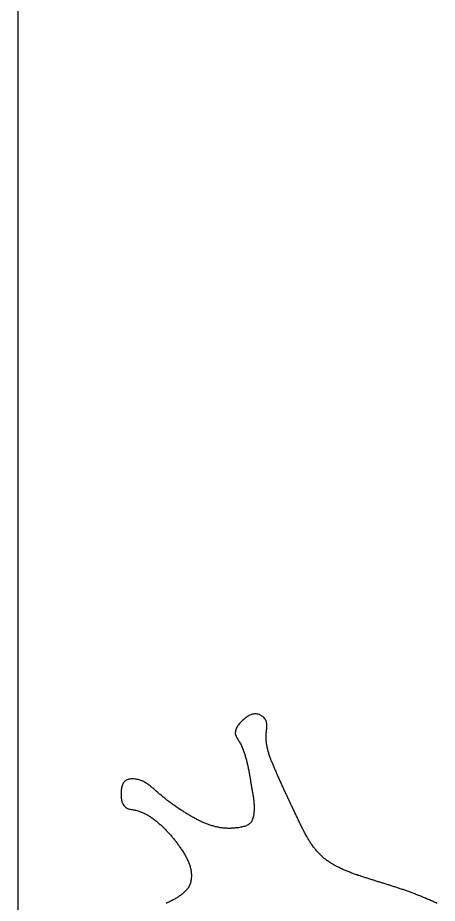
# Model space of a CAD drawing. Extents: x 63 to 788, y 423 to 1014.
# Drawn here: x 525.18 to 529.61, y 823.66 to 833.01 of the extents above; entities that cross this region are included whole.
import ezdxf

# ---------------------------------------------------------------- set-up
doc = ezdxf.new("R2010")
doc.units = 0
doc.header["$MEASUREMENT"] = 0
doc.layers.add('LAYER_1', color=7, linetype='CONTINUOUS')

msp = doc.modelspace()

# ---------------------------------------------------------------- linework, layer by layer
at = {"layer": 'LAYER_1', "color": 1}
msp.add_polyline3d([(525.1759, 833.54, 0), (525.1759, 832.887, 0), (525.1759, 832.235, 0), (525.1759, 831.582, 0), (525.1759, 830.929, 0), (525.1759, 830.277, 0), (525.1759, 829.624, 0), (525.1759, 828.972, 0), (525.1759, 828.319, 0), (525.1759, 827.666, 0), (525.1759, 827.014, 0), (525.1759, 826.361, 0), (525.1759, 825.709, 0), (525.1759, 825.056, 0), (525.1759, 824.403, 0), (525.1759, 823.751, 0), (525.1759, 823.098, 0)], dxfattribs=at)
at = {"layer": 'LAYER_1', "color": 7}
msp.add_polyline3d([(529.6085, 823.654, 0), (529.5981, 823.659, 0), (529.5876, 823.663, 0), (529.5771, 823.668, 0), (529.5667, 823.672, 0), (529.5563, 823.677, 0), (529.5458, 823.681, 0), (529.5354, 823.686, 0), (529.525, 823.691, 0), (529.5147, 823.695, 0), (529.5043, 823.7, 0), (529.494, 823.704, 0), (529.4838, 823.709, 0), (529.4735, 823.713, 0), (529.4633, 823.717, 0), (529.4531, 823.722, 0), (529.443, 823.726, 0), (529.4329, 823.73, 0), (529.4228, 823.734, 0), (529.4128, 823.738, 0), (529.4028, 823.742, 0), (529.3928, 823.746, 0), (529.3829, 823.75, 0), (529.373, 823.754, 0), (529.3631, 823.758, 0), (529.3532, 823.761, 0), (529.3434, 823.765, 0), (529.3336, 823.769, 0), (529.3238, 823.772, 0), (529.3141, 823.776, 0), (529.3043, 823.779, 0), (529.2946, 823.783, 0), (529.285, 823.786, 0), (529.2753, 823.79, 0), (529.2657, 823.793, 0), (529.256, 823.797, 0), (529.2464, 823.8, 0), (529.2369, 823.803, 0), (529.2273, 823.806, 0), (529.2177, 823.81, 0), (529.2082, 823.813, 0), (529.1987, 823.816, 0), (529.1892, 823.819, 0), (529.1797, 823.822, 0), (529.1702, 823.825, 0), (529.1608, 823.828, 0), (529.1513, 823.831, 0), (529.1419, 823.834, 0), (529.1324, 823.837, 0), (529.123, 823.84, 0), (529.1136, 823.843, 0), (529.1042, 823.846, 0), (529.0948, 823.849, 0), (529.0854, 823.852, 0), (529.076, 823.855, 0), (529.0666, 823.858, 0), (529.0572, 823.861, 0), (529.0478, 823.864, 0), (529.0384, 823.867, 0), (529.0291, 823.87, 0), (529.0197, 823.872, 0), (529.0103, 823.875, 0), (529.0009, 823.878, 0), (528.9915, 823.881, 0), (528.9821, 823.884, 0), (528.9727, 823.887, 0), (528.9633, 823.89, 0), (528.9539, 823.893, 0), (528.9445, 823.896, 0), (528.9351, 823.899, 0), (528.9257, 823.902, 0), (528.9162, 823.905, 0), (528.9068, 823.908, 0), (528.8973, 823.911, 0), (528.8879, 823.914, 0), (528.8784, 823.917, 0), (528.8689, 823.92, 0), (528.8594, 823.923, 0), (528.8499, 823.926, 0), (528.8403, 823.929, 0), (528.8308, 823.932, 0), (528.8212, 823.935, 0), (528.8116, 823.938, 0), (528.802, 823.941, 0), (528.7924, 823.945, 0), (528.7828, 823.948, 0), (528.7731, 823.951, 0), (528.7634, 823.955, 0), (528.7538, 823.958, 0), (528.7441, 823.961, 0), (528.7344, 823.965, 0), (528.7247, 823.968, 0), (528.715, 823.972, 0), (528.7054, 823.975, 0), (528.6957, 823.979, 0), (528.6861, 823.983, 0), (528.6764, 823.987, 0), (528.6668, 823.99, 0), (528.6572, 823.994, 0), (528.6476, 823.998, 0), (528.6381, 824.002, 0), (528.6286, 824.006, 0), (528.6191, 824.01, 0), (528.6097, 824.014, 0), (528.6003, 824.019, 0), (528.5909, 824.023, 0), (528.5816, 824.027, 0), (528.5724, 824.032, 0), (528.5632, 824.036, 0), (528.554, 824.041, 0), (528.5449, 824.046, 0), (528.5359, 824.051, 0), (528.5269, 824.055, 0), (528.5181, 824.06, 0), (528.5092, 824.065, 0), (528.5005, 824.071, 0), (528.4918, 824.076, 0), (528.4832, 824.081, 0), (528.4747, 824.087, 0), (528.4663, 824.092, 0), (528.458, 824.098, 0), (528.4497, 824.104, 0), (528.4416, 824.109, 0), (528.4336, 824.115, 0), (528.4256, 824.122, 0), (528.4178, 824.128, 0), (528.4101, 824.134, 0), (528.4024, 824.14, 0), (528.3949, 824.147, 0), (528.3876, 824.154, 0), (528.3803, 824.161, 0), (528.3731, 824.167, 0), (528.3661, 824.174, 0), (528.3592, 824.182, 0), (528.3523, 824.189, 0), (528.3456, 824.196, 0), (528.339, 824.204, 0), (528.3325, 824.211, 0), (528.326, 824.219, 0), (528.3197, 824.227, 0), (528.3135, 824.234, 0), (528.3073, 824.242, 0), (528.3012, 824.25, 0), (528.2953, 824.258, 0), (528.2894, 824.267, 0), (528.2836, 824.275, 0), (528.2778, 824.283, 0), (528.2722, 824.292, 0), (528.2666, 824.3, 0), (528.2611, 824.309, 0), (528.2557, 824.317, 0), (528.2503, 824.326, 0), (528.245, 824.335, 0), (528.2397, 824.344, 0), (528.2346, 824.352, 0), (528.2294, 824.361, 0), (528.2244, 824.37, 0), (528.2194, 824.379, 0), (528.2144, 824.388, 0), (528.2095, 824.397, 0), (528.2046, 824.407, 0), (528.1998, 824.416, 0), (528.195, 824.425, 0), (528.1903, 824.434, 0), (528.1856, 824.443, 0), (528.1809, 824.453, 0), (528.1763, 824.462, 0), (528.1717, 824.471, 0), (528.1671, 824.481, 0), (528.1625, 824.49, 0), (528.158, 824.499, 0), (528.1535, 824.509, 0), (528.149, 824.518, 0), (528.1446, 824.527, 0), (528.1401, 824.537, 0), (528.1357, 824.546, 0), (528.1313, 824.555, 0), (528.1268, 824.565, 0), (528.1224, 824.574, 0), (528.118, 824.584, 0), (528.1136, 824.593, 0), (528.1092, 824.602, 0), (528.1048, 824.611, 0), (528.1004, 824.621, 0), (528.096, 824.63, 0), (528.0916, 824.639, 0), (528.0872, 824.649, 0), (528.0829, 824.658, 0), (528.0785, 824.667, 0), (528.0741, 824.676, 0), (528.0698, 824.686, 0), (528.0654, 824.695, 0), (528.0611, 824.704, 0), (528.0567, 824.713, 0), (528.0524, 824.722, 0), (528.048, 824.732, 0), (528.0437, 824.741, 0), (528.0394, 824.75, 0), (528.0351, 824.759, 0), (528.0308, 824.768, 0), (528.0265, 824.777, 0), (528.0222, 824.787, 0), (528.0179, 824.796, 0), (528.0136, 824.805, 0), (528.0093, 824.814, 0), (528.0051, 824.823, 0), (528.0008, 824.832, 0), (527.9966, 824.841, 0), (527.9923, 824.851, 0), (527.9881, 824.86, 0), (527.9839, 824.869, 0), (527.9796, 824.878, 0), (527.9754, 824.887, 0), (527.9712, 824.896, 0), (527.9671, 824.906, 0), (527.9629, 824.915, 0), (527.9587, 824.924, 0), (527.9545, 824.933, 0), (527.9504, 824.942, 0), (527.9463, 824.951, 0), (527.9421, 824.961, 0), (527.938, 824.97, 0), (527.9339, 824.979, 0), (527.9298, 824.988, 0), (527.9257, 824.997, 0), (527.9216, 825.007, 0), (527.9176, 825.016, 0), (527.9135, 825.025, 0), (527.9095, 825.034, 0), (527.9054, 825.044, 0), (527.9014, 825.053, 0), (527.8974, 825.062, 0), (527.8934, 825.071, 0), (527.8894, 825.081, 0), (527.8854, 825.09, 0), (527.8815, 825.099, 0), (527.8775, 825.109, 0), (527.8736, 825.118, 0), (527.8697, 825.127, 0), (527.8659, 825.137, 0), (527.862, 825.146, 0), (527.8583, 825.155, 0), (527.8545, 825.165, 0), (527.8509, 825.174, 0), (527.8473, 825.184, 0), (527.8438, 825.193, 0), (527.8404, 825.203, 0), (527.837, 825.212, 0), (527.8338, 825.222, 0), (527.8306, 825.232, 0), (527.8276, 825.241, 0), (527.8247, 825.251, 0), (527.8219, 825.261, 0), (527.8193, 825.27, 0), (527.8168, 825.28, 0), (527.8144, 825.29, 0), (527.8122, 825.3, 0), (527.8101, 825.31, 0), (527.8082, 825.32, 0), (527.8065, 825.33, 0), (527.805, 825.34, 0), (527.8036, 825.35, 0), (527.8025, 825.361, 0), (527.8015, 825.371, 0), (527.8008, 825.381, 0), (527.8003, 825.392, 0), (527.8, 825.402, 0), (527.7999, 825.413, 0), (527.8, 825.423, 0), (527.8005, 825.434, 0), (527.8011, 825.445, 0), (527.802, 825.456, 0), (527.803, 825.466, 0), (527.8041, 825.477, 0), (527.8051, 825.488, 0), (527.8061, 825.499, 0), (527.8069, 825.509, 0), (527.8074, 825.52, 0), (527.8076, 825.53, 0), (527.8073, 825.541, 0), (527.8065, 825.551, 0), (527.8052, 825.56, 0), (527.8032, 825.57, 0), (527.8004, 825.579, 0), (527.7968, 825.588, 0), (527.7923, 825.597, 0), (527.7869, 825.605, 0), (527.7804, 825.613, 0), (527.7732, 825.62, 0), (527.7652, 825.627, 0), (527.7566, 825.633, 0), (527.7474, 825.638, 0), (527.7378, 825.643, 0), (527.7279, 825.648, 0), (527.7178, 825.651, 0), (527.7075, 825.653, 0), (527.6971, 825.655, 0), (527.6869, 825.656, 0), (527.6768, 825.656, 0), (527.6668, 825.654, 0), (527.657, 825.652, 0), (527.6473, 825.65, 0), (527.6377, 825.646, 0), (527.6284, 825.642, 0), (527.6191, 825.637, 0), (527.6101, 825.632, 0), (527.6011, 825.627, 0), (527.5924, 825.621, 0), (527.5838, 825.614, 0), (527.5754, 825.607, 0), (527.5672, 825.6, 0), (527.5592, 825.593, 0), (527.5513, 825.586, 0), (527.5436, 825.579, 0), (527.5361, 825.572, 0), (527.5289, 825.564, 0), (527.5219, 825.557, 0), (527.5153, 825.549, 0), (527.509, 825.541, 0), (527.503, 825.533, 0), (527.4975, 825.525, 0), (527.4924, 825.516, 0), (527.4878, 825.507, 0), (527.4837, 825.497, 0), (527.4803, 825.488, 0), (527.4775, 825.477, 0), (527.4756, 825.467, 0), (527.4747, 825.457, 0), (527.4748, 825.447, 0), (527.4761, 825.437, 0), (527.4786, 825.428, 0), (527.4822, 825.418, 0), (527.4867, 825.409, 0), (527.4919, 825.401, 0), (527.4975, 825.392, 0), (527.5033, 825.383, 0), (527.5092, 825.375, 0), (527.5149, 825.366, 0), (527.5203, 825.357, 0), (527.5255, 825.348, 0), (527.5303, 825.339, 0), (527.5349, 825.33, 0), (527.5393, 825.321, 0), (527.5435, 825.312, 0), (527.5475, 825.302, 0), (527.5513, 825.293, 0), (527.5549, 825.284, 0), (527.5585, 825.274, 0), (527.5619, 825.265, 0), (527.5652, 825.255, 0), (527.5685, 825.246, 0), (527.5716, 825.236, 0), (527.5747, 825.226, 0), (527.5777, 825.217, 0), (527.5806, 825.207, 0), (527.5834, 825.197, 0), (527.5862, 825.188, 0), (527.5888, 825.178, 0), (527.5914, 825.168, 0), (527.594, 825.158, 0), (527.5964, 825.148, 0), (527.5988, 825.138, 0), (527.6012, 825.129, 0), (527.6034, 825.119, 0), (527.6056, 825.109, 0), (527.6078, 825.099, 0), (527.6099, 825.089, 0), (527.6119, 825.079, 0), (527.6139, 825.069, 0), (527.6159, 825.059, 0), (527.6178, 825.049, 0), (527.6196, 825.039, 0), (527.6214, 825.029, 0), (527.6232, 825.019, 0), (527.625, 825.009, 0), (527.6267, 824.999, 0), (527.6285, 824.989, 0), (527.6302, 824.979, 0), (527.6318, 824.969, 0), (527.6335, 824.959, 0), (527.6352, 824.949, 0), (527.6369, 824.939, 0), (527.6385, 824.929, 0), (527.6402, 824.919, 0), (527.6419, 824.909, 0), (527.6436, 824.899, 0), (527.6453, 824.889, 0), (527.647, 824.879, 0), (527.6488, 824.869, 0), (527.6505, 824.86, 0), (527.6523, 824.85, 0), (527.654, 824.84, 0), (527.6558, 824.83, 0), (527.6575, 824.82, 0), (527.6591, 824.81, 0), (527.6607, 824.8, 0), (527.6623, 824.791, 0), (527.6638, 824.781, 0), (527.6652, 824.771, 0), (527.6665, 824.761, 0), (527.6678, 824.751, 0), (527.6689, 824.741, 0), (527.6699, 824.731, 0), (527.6709, 824.721, 0), (527.6717, 824.71, 0), (527.6723, 824.7, 0), (527.6728, 824.69, 0), (527.6732, 824.68, 0), (527.6734, 824.669, 0), (527.6734, 824.659, 0), (527.6733, 824.649, 0), (527.673, 824.638, 0), (527.6724, 824.627, 0), (527.6717, 824.617, 0), (527.6707, 824.606, 0), (527.6695, 824.595, 0), (527.668, 824.585, 0), (527.6661, 824.574, 0), (527.6638, 824.564, 0), (527.661, 824.554, 0), (527.6578, 824.544, 0), (527.6541, 824.534, 0), (527.6498, 824.526, 0), (527.6449, 824.517, 0), (527.6393, 824.509, 0), (527.6331, 824.502, 0), (527.6261, 824.496, 0), (527.6185, 824.49, 0), (527.6103, 824.484, 0), (527.6016, 824.479, 0), (527.5925, 824.475, 0), (527.5829, 824.471, 0), (527.573, 824.468, 0), (527.5628, 824.465, 0), (527.5524, 824.462, 0), (527.5418, 824.46, 0), (527.5311, 824.458, 0), (527.5203, 824.456, 0), (527.5096, 824.454, 0), (527.4989, 824.453, 0), (527.4883, 824.452, 0), (527.4777, 824.451, 0), (527.4672, 824.45, 0), (527.4568, 824.449, 0), (527.4464, 824.448, 0), (527.436, 824.448, 0), (527.4258, 824.447, 0), (527.4155, 824.447, 0), (527.4053, 824.447, 0), (527.3952, 824.447, 0), (527.3851, 824.448, 0), (527.3751, 824.448, 0), (527.365, 824.449, 0), (527.3551, 824.449, 0), (527.3451, 824.45, 0), (527.3352, 824.452, 0), (527.3254, 824.453, 0), (527.3156, 824.454, 0), (527.3058, 824.456, 0), (527.296, 824.458, 0), (527.2862, 824.46, 0), (527.2765, 824.462, 0), (527.2668, 824.464, 0), (527.2572, 824.466, 0), (527.2475, 824.469, 0), (527.2379, 824.472, 0), (527.2283, 824.474, 0), (527.2187, 824.477, 0), (527.2092, 824.481, 0), (527.1996, 824.484, 0), (527.1901, 824.487, 0), (527.1807, 824.491, 0), (527.1712, 824.494, 0), (527.1618, 824.498, 0), (527.1524, 824.502, 0), (527.143, 824.506, 0), (527.1337, 824.51, 0), (527.1244, 824.514, 0), (527.1151, 824.519, 0), (527.1059, 824.523, 0), (527.0966, 824.527, 0), (527.0874, 824.532, 0), (527.0783, 824.537, 0), (527.0691, 824.541, 0), (527.06, 824.546, 0), (527.051, 824.551, 0), (527.0419, 824.556, 0), (527.0329, 824.561, 0), (527.0239, 824.566, 0), (527.015, 824.571, 0), (527.0061, 824.576, 0), (526.9972, 824.581, 0), (526.9883, 824.586, 0), (526.9795, 824.592, 0), (526.9707, 824.597, 0), (526.962, 824.602, 0), (526.9533, 824.607, 0), (526.9446, 824.613, 0), (526.9359, 824.618, 0), (526.9273, 824.624, 0), (526.9187, 824.629, 0), (526.9101, 824.635, 0), (526.9016, 824.64, 0), (526.8931, 824.646, 0), (526.8846, 824.651, 0), (526.8762, 824.657, 0), (526.8678, 824.663, 0), (526.8594, 824.668, 0), (526.8511, 824.674, 0), (526.8428, 824.68, 0), (526.8345, 824.685, 0), (526.8262, 824.691, 0), (526.818, 824.697, 0), (526.8098, 824.703, 0), (526.8016, 824.709, 0), (526.7935, 824.715, 0), (526.7853, 824.721, 0), (526.7772, 824.727, 0), (526.7692, 824.733, 0), (526.7611, 824.739, 0), (526.7531, 824.746, 0), (526.7451, 824.752, 0), (526.7372, 824.758, 0), (526.7292, 824.764, 0), (526.7213, 824.771, 0), (526.7135, 824.777, 0), (526.7056, 824.783, 0), (526.6978, 824.79, 0), (526.69, 824.796, 0), (526.6822, 824.803, 0), (526.6744, 824.809, 0), (526.6667, 824.816, 0), (526.6589, 824.823, 0), (526.6513, 824.829, 0), (526.6436, 824.836, 0), (526.6359, 824.843, 0), (526.6283, 824.85, 0), (526.6206, 824.856, 0), (526.6129, 824.863, 0), (526.6052, 824.87, 0), (526.5974, 824.876, 0), (526.5896, 824.883, 0), (526.5817, 824.889, 0), (526.5738, 824.896, 0), (526.5657, 824.902, 0), (526.5575, 824.908, 0), (526.5493, 824.914, 0), (526.5409, 824.92, 0), (526.5323, 824.925, 0), (526.5236, 824.93, 0), (526.5148, 824.935, 0), (526.5058, 824.94, 0), (526.4965, 824.944, 0), (526.4871, 824.949, 0), (526.4775, 824.952, 0), (526.4677, 824.956, 0), (526.4576, 824.959, 0), (526.4473, 824.962, 0), (526.4368, 824.964, 0), (526.426, 824.966, 0), (526.4151, 824.968, 0), (526.4041, 824.969, 0), (526.3931, 824.969, 0), (526.3822, 824.969, 0), (526.3715, 824.969, 0), (526.3611, 824.967, 0), (526.3509, 824.965, 0), (526.3412, 824.963, 0), (526.332, 824.959, 0), (526.3233, 824.955, 0), (526.3153, 824.95, 0), (526.308, 824.945, 0), (526.3014, 824.938, 0), (526.2955, 824.931, 0), (526.2903, 824.923, 0), (526.2857, 824.914, 0), (526.2818, 824.905, 0), (526.2784, 824.895, 0), (526.2755, 824.885, 0), (526.2731, 824.874, 0), (526.2712, 824.864, 0), (526.2697, 824.853, 0), (526.2686, 824.841, 0), (526.2679, 824.83, 0), (526.2675, 824.819, 0), (526.2674, 824.808, 0), (526.2676, 824.797, 0), (526.268, 824.786, 0), (526.2686, 824.775, 0), (526.2695, 824.765, 0), (526.2708, 824.754, 0), (526.2725, 824.745, 0), (526.2748, 824.735, 0), (526.2777, 824.725, 0), (526.2813, 824.716, 0), (526.2856, 824.707, 0), (526.2908, 824.698, 0), (526.2968, 824.689, 0), (526.3034, 824.681, 0), (526.3107, 824.674, 0), (526.3186, 824.667, 0), (526.327, 824.662, 0), (526.3359, 824.657, 0), (526.3452, 824.654, 0), (526.3549, 824.651, 0), (526.3648, 824.649, 0), (526.3749, 824.647, 0), (526.3851, 824.645, 0), (526.3953, 824.644, 0), (526.4055, 824.642, 0), (526.4156, 824.64, 0), (526.4256, 824.638, 0), (526.4355, 824.635, 0), (526.4454, 824.632, 0), (526.4551, 824.629, 0), (526.4648, 824.626, 0), (526.4744, 824.622, 0), (526.4839, 824.619, 0), (526.4933, 824.615, 0), (526.5026, 824.611, 0), (526.5118, 824.606, 0), (526.521, 824.602, 0), (526.53, 824.597, 0), (526.539, 824.592, 0), (526.5479, 824.587, 0), (526.5567, 824.582, 0), (526.5655, 824.576, 0), (526.5741, 824.571, 0), (526.5827, 824.565, 0), (526.5912, 824.559, 0), (526.5996, 824.553, 0), (526.608, 824.547, 0), (526.6162, 824.541, 0), (526.6244, 824.535, 0), (526.6325, 824.529, 0), (526.6406, 824.522, 0), (526.6485, 824.516, 0), (526.6564, 824.509, 0), (526.6642, 824.503, 0), (526.6719, 824.496, 0), (526.6796, 824.489, 0), (526.6872, 824.483, 0), (526.6947, 824.476, 0), (526.7021, 824.469, 0), (526.7095, 824.462, 0), (526.7168, 824.455, 0), (526.7241, 824.448, 0), (526.7312, 824.441, 0), (526.7383, 824.434, 0), (526.7454, 824.426, 0), (526.7524, 824.419, 0), (526.7593, 824.412, 0), (526.7662, 824.404, 0), (526.773, 824.397, 0), (526.7797, 824.389, 0), (526.7864, 824.382, 0), (526.7931, 824.374, 0), (526.7996, 824.366, 0), (526.8062, 824.359, 0), (526.8126, 824.351, 0), (526.819, 824.343, 0), (526.8254, 824.335, 0), (526.8317, 824.327, 0), (526.838, 824.319, 0), (526.8442, 824.311, 0), (526.8504, 824.303, 0), (526.8565, 824.295, 0), (526.8626, 824.287, 0), (526.8687, 824.278, 0), (526.8747, 824.27, 0), (526.8806, 824.262, 0), (526.8865, 824.253, 0), (526.8924, 824.245, 0), (526.8983, 824.236, 0), (526.904, 824.228, 0), (526.9098, 824.219, 0), (526.9155, 824.21, 0), (526.9211, 824.201, 0), (526.9266, 824.193, 0), (526.9321, 824.184, 0), (526.9375, 824.175, 0), (526.9427, 824.166, 0), (526.9478, 824.157, 0), (526.9528, 824.148, 0), (526.9577, 824.139, 0), (526.9624, 824.13, 0), (526.967, 824.12, 0), (526.9713, 824.111, 0), (526.9756, 824.102, 0), (526.9796, 824.092, 0), (526.9834, 824.083, 0), (526.987, 824.073, 0), (526.9904, 824.064, 0), (526.9936, 824.054, 0), (526.9965, 824.044, 0), (526.9992, 824.035, 0), (527.0017, 824.025, 0), (527.0038, 824.015, 0), (527.0057, 824.005, 0), (527.0073, 823.995, 0), (527.0087, 823.985, 0), (527.0097, 823.975, 0), (527.0103, 823.964, 0), (527.0107, 823.954, 0), (527.0107, 823.944, 0), (527.0104, 823.933, 0), (527.0098, 823.923, 0), (527.0087, 823.913, 0), (527.0073, 823.902, 0), (527.0055, 823.892, 0), (527.0033, 823.882, 0), (527.0006, 823.872, 0), (526.9976, 823.863, 0), (526.9941, 823.853, 0), (526.9901, 823.844, 0), (526.9858, 823.835, 0), (526.9809, 823.826, 0), (526.9756, 823.817, 0), (526.9698, 823.809, 0), (526.9637, 823.801, 0), (526.9572, 823.793, 0), (526.9503, 823.786, 0), (526.9432, 823.779, 0), (526.9357, 823.772, 0), (526.928, 823.765, 0), (526.9201, 823.758, 0), (526.912, 823.752, 0), (526.9037, 823.745, 0), (526.8953, 823.739, 0), (526.8868, 823.733, 0), (526.8782, 823.728, 0), (526.8695, 823.722, 0), (526.8608, 823.717, 0), (526.852, 823.711, 0), (526.8432, 823.706, 0), (526.8344, 823.701, 0), (526.8255, 823.696, 0), (526.8166, 823.691, 0), (526.8076, 823.686, 0), (526.7986, 823.681, 0), (526.7896, 823.677, 0), (526.7806, 823.672, 0), (526.7715, 823.668, 0), (526.7623, 823.663, 0), (526.7532, 823.659, 0), (526.744, 823.655, 0)], dxfattribs=at)

doc.saveas('drawing.dxf')
